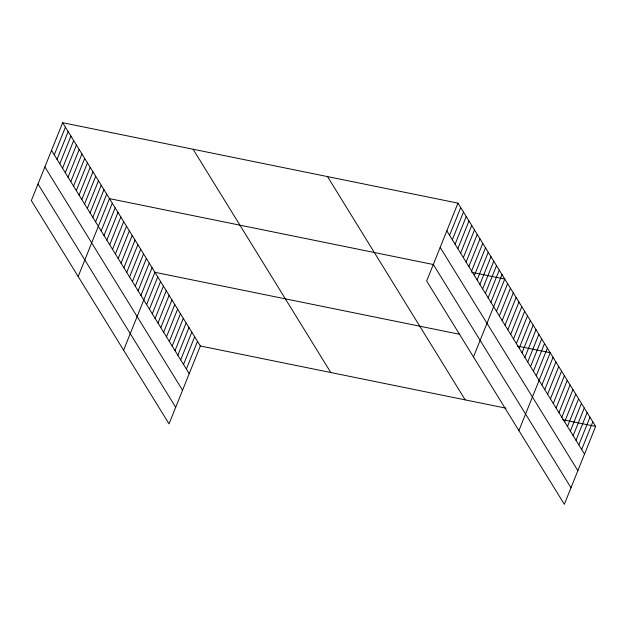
<?xml version="1.0" encoding="UTF-8"?>
<svg xmlns="http://www.w3.org/2000/svg" width="627" height="627" viewBox="0 0 627 627"><rect width="100%" height="100%" fill="white"/><g stroke="black" fill="none" stroke-linecap="round" stroke-linejoin="round"><path stroke-width="0.94" d="M62.661 122.704L31.35 200.585L169.039 423.868L200.342 345.986L62.661 122.704L457.961 203.132L595.65 426.415L564.339 504.296L426.658 281.014L457.961 203.132M54.275 154.869L65.412 127.171M57.033 159.329L68.163 131.639M59.784 163.796L70.922 136.106M62.543 168.263L73.672 140.573M65.294 172.731L76.423 145.033M68.045 177.198L79.182 149.5M70.804 181.658L81.933 153.968M73.555 186.125L84.684 158.435M76.306 190.592L87.443 162.895M79.065 195.06L90.194 167.362M81.816 199.519L92.945 171.829M84.567 203.987L95.704 176.297M87.325 208.454L98.455 180.764M90.076 212.921L101.206 185.224M92.827 217.389L103.964 189.691M95.586 221.848L106.715 194.158M78.163 276.499L109.474 198.626L433.461 264.539M101.174 230.924L112.311 203.226M104.019 235.525L115.149 207.835M106.856 240.133L117.994 212.435M109.694 244.734L120.831 217.044M112.539 249.342L123.668 221.652M115.376 253.951L126.513 226.253M118.213 258.551L129.35 230.861M121.058 263.16L132.187 235.462M123.895 267.76L135.032 240.07M126.732 272.369L137.869 244.679M129.577 276.977L140.707 249.28M132.415 281.578L143.552 253.888M135.252 286.186L146.389 258.489M138.097 290.787L149.226 263.097M140.934 295.395L152.071 267.698M123.597 350.187L154.908 272.306L459.771 334.332M146.616 304.604L157.745 276.915M149.453 309.213L160.59 281.515M152.29 313.813L163.428 286.124M155.135 318.422L166.265 290.724M157.973 323.023L169.11 295.333M160.81 327.631L171.947 299.941M163.655 332.239L174.784 304.542M166.492 336.84L177.629 309.15M169.329 341.449L180.466 313.751M172.174 346.049L183.303 318.359M175.011 350.658L186.148 322.96M177.849 355.266L188.986 327.568M180.694 359.867L191.823 332.177M183.531 364.475L194.668 336.777M186.368 369.076L197.505 341.386M449.583 235.29L460.72 207.6M452.341 239.757L463.471 212.059M455.092 244.224L466.222 216.527M457.843 248.684L468.98 220.994M460.602 253.151L471.731 225.461M463.353 257.619L474.482 229.929M466.104 262.086L477.241 234.388M468.863 266.553L479.992 238.856M471.614 271.013L482.751 243.323M474.365 275.48L485.502 247.79M477.123 279.948L488.253 252.25M479.874 284.415L491.012 256.717M482.633 288.875L493.762 261.185M485.384 293.342L496.513 265.652M488.135 297.809L499.272 270.119M490.894 302.277L502.023 274.579M473.471 356.928L504.774 279.046L471.731 272.322M496.482 311.345L507.619 283.655M499.327 315.953L510.456 288.255M502.164 320.554L513.294 292.864M505.001 325.162L516.139 297.464M507.846 329.763L518.976 302.073M510.684 334.371L521.813 306.681M513.521 338.98L524.658 311.282M516.366 343.58L527.495 315.89M519.203 348.189L530.332 320.491M522.04 352.789L533.177 325.099M524.885 357.398L536.014 329.708M527.722 362.006L538.852 334.309M530.56 366.607L541.697 338.917M533.405 371.215L544.534 343.518M536.242 375.816L547.371 348.126M518.905 430.608L550.216 352.727L517.165 346.01M541.924 385.025L553.053 357.335M544.761 389.633L555.89 361.944M547.598 394.242L558.735 366.544M550.443 398.843L561.573 371.153M553.28 403.451L564.41 375.753M556.118 408.052L567.255 380.362M558.963 412.66L570.092 384.97M561.8 417.268L572.929 389.571M564.637 421.869L575.774 394.179M567.482 426.478L578.611 398.78M570.319 431.078L581.448 403.388M573.156 435.687L584.293 407.989M576.001 440.295L587.131 412.597M578.839 444.896L589.968 417.206M581.676 449.504L592.813 421.806M200.342 345.986L506.075 408.193M562.599 419.69L595.65 426.415M446.832 230.822L584.521 454.105M440.17 247.383L577.859 470.665M433.312 264.445L571.001 487.728M327.513 176.595L465.203 399.877M193.108 149.25L330.797 372.532M51.524 150.402L189.213 373.684M44.87 166.962L182.551 390.245M38.004 184.024L175.693 407.307"/></g></svg>
